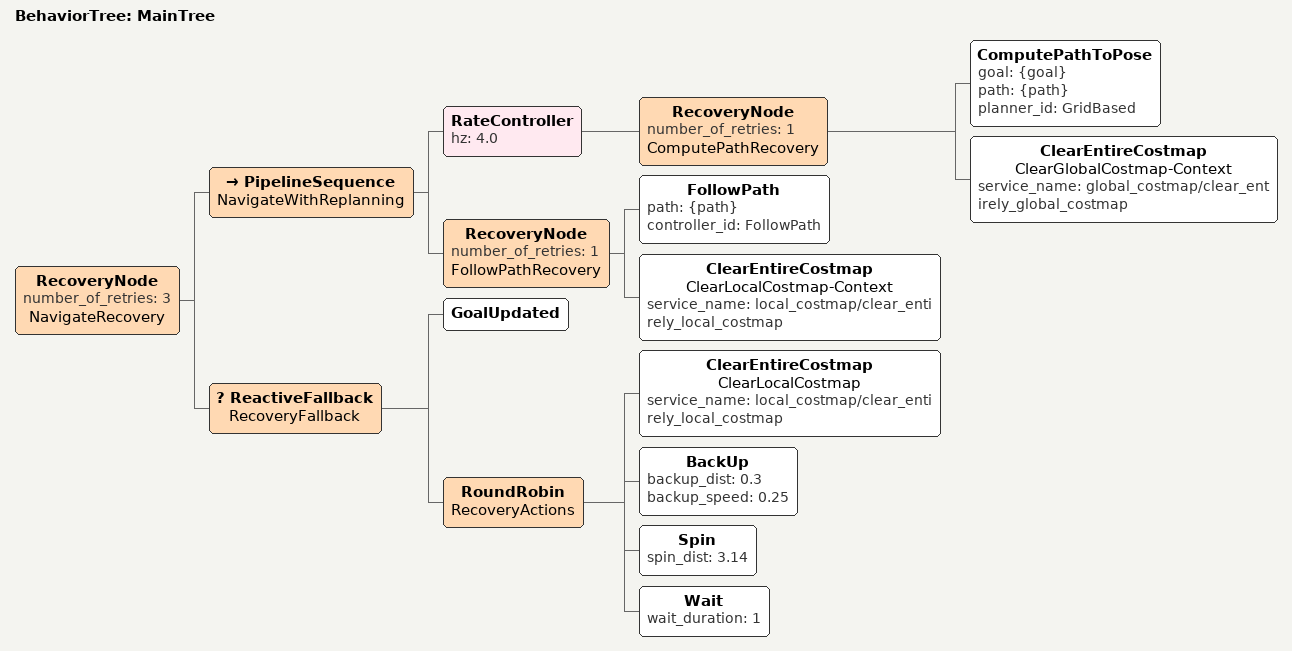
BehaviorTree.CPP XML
<root main_tree_to_execute="MainTree">
  <BehaviorTree ID="MainTree">
    <RecoveryNode number_of_retries="3" name="NavigateRecovery">
      <!-- Main navigation pipeline -->
      <PipelineSequence name="NavigateWithReplanning">
        <!-- Compute path at controlled rate (4 Hz = every 0.25 second) -->
        <RateController hz="4.0">
          <RecoveryNode number_of_retries="1" name="ComputePathRecovery">
            <ComputePathToPose goal="{goal}" path="{path}" planner_id="GridBased"/>
            <ClearEntireCostmap name="ClearGlobalCostmap-Context" service_name="global_costmap/clear_entirely_global_costmap"/>
          </RecoveryNode>
        </RateController>
        <!-- Follow the computed path -->
        <RecoveryNode number_of_retries="1" name="FollowPathRecovery">
          <FollowPath path="{path}" controller_id="FollowPath"/>
          <ClearEntireCostmap name="ClearLocalCostmap-Context" service_name="local_costmap/clear_entirely_local_costmap"/>
        </RecoveryNode>
      </PipelineSequence>

      <!-- Recovery behavior when navigation fails - cycles through these -->
      <ReactiveFallback name="RecoveryFallback">
        <GoalUpdated/>
        <RoundRobin name="RecoveryActions">
          <!-- First: Clear local costmap only (avoid clearing global to prevent localization-induced map corruption) -->
          <ClearEntireCostmap name="ClearLocalCostmap" service_name="local_costmap/clear_entirely_local_costmap"/>
          <!-- Second: Back up 0.3m -->
          <BackUp backup_dist="0.3" backup_speed="0.25"/>
          <!-- Third: Spin 180° (helps when stuck) -->
          <Spin spin_dist="3.14"/>
          <!-- Fourth: Short wait -->
          <Wait wait_duration="1"/>
        </RoundRobin>
      </ReactiveFallback>
    </RecoveryNode>
  </BehaviorTree>
</root>
